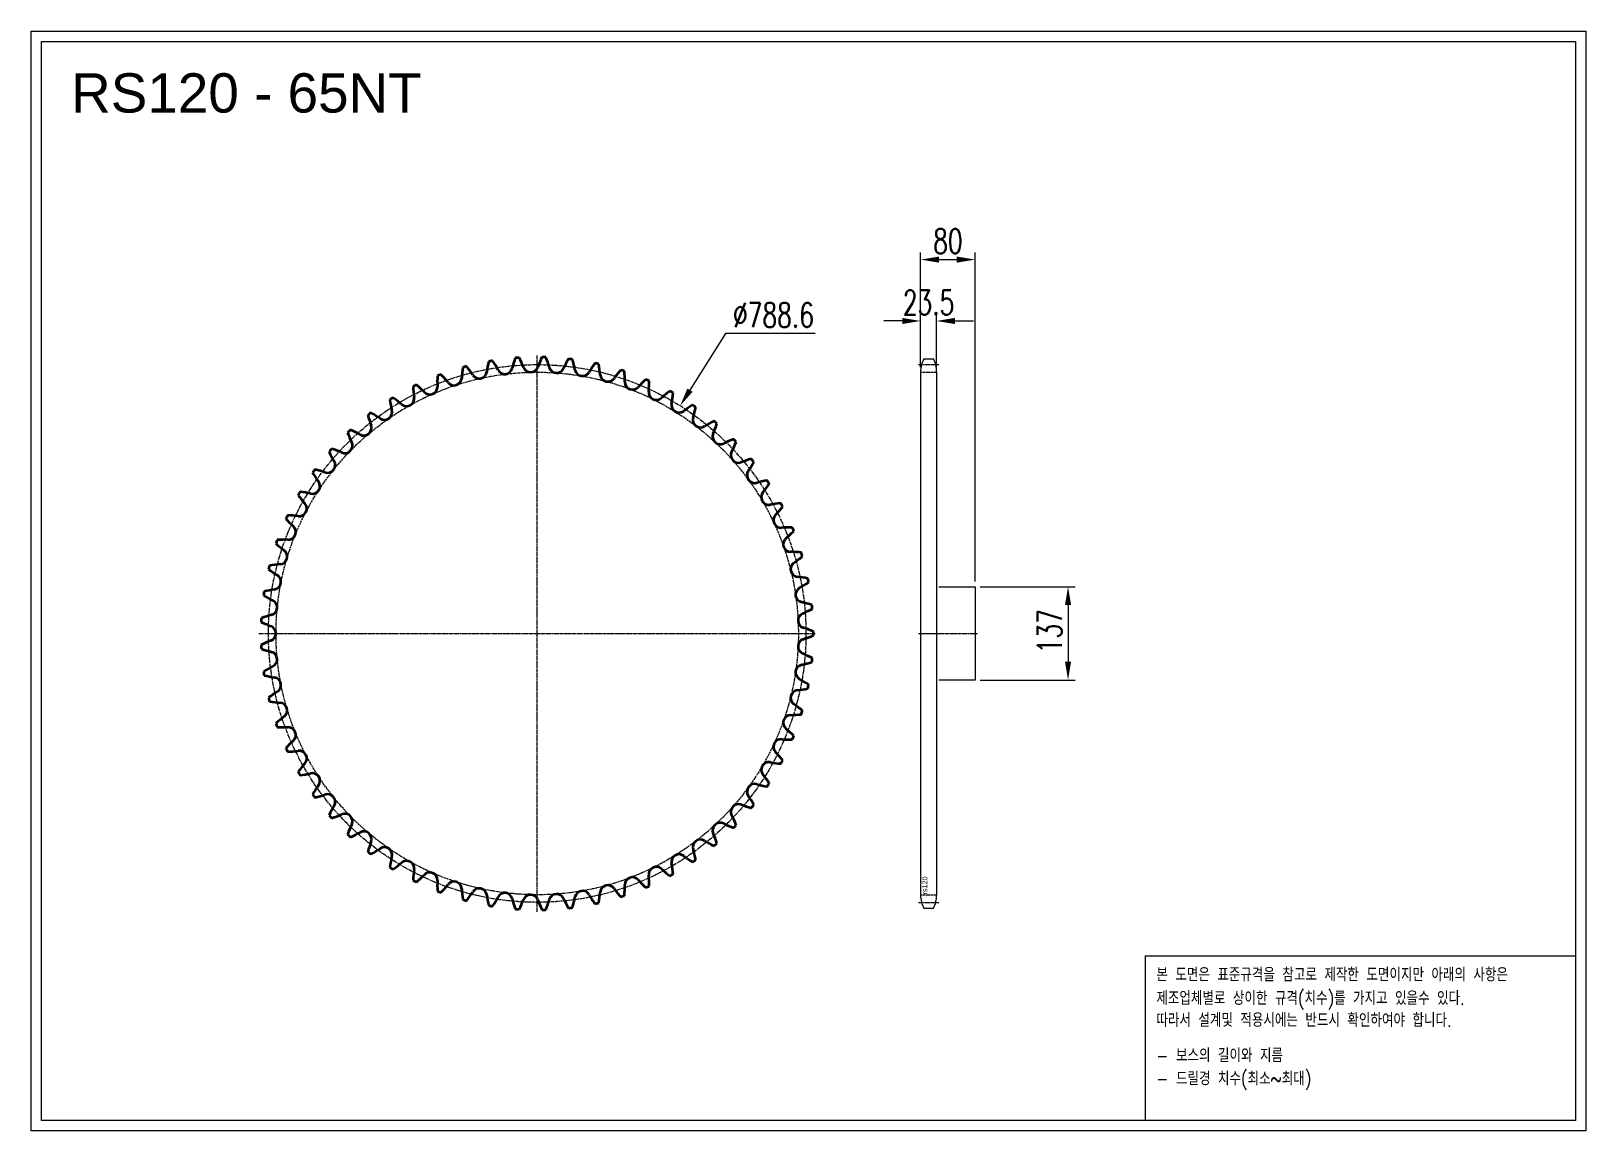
# Model space of a CAD drawing. Header units: millimetres. Extents: x -53411 to -51130, y 45593 to 47206.
import ezdxf

# ---------------------------------------------------------------- set-up
doc = ezdxf.new("R2010")
doc.units = ezdxf.units.MM
for name, pattern in [('AM_ISO02W050', [7.5, 6, -1.5]), ('AM_ISO02W050x2', [3.75, 3, -0.75]), ('AM_ISO08W050', [18, 12, -1.5, 3, -1.5]), ('AM_ISO08W050x2', [9, 6, -0.75, 1.5, -0.75])]:
    doc.linetypes.add(name, pattern=pattern)
for name, color, linetype, lineweight in [('AM_0N', 7, 'Continuous', 50), ('AM_3N', 6, 'AM_ISO02W050', 25), ('AM_7', 4, 'AM_ISO08W050', 25), ('AM_7N', 4, 'AM_ISO08W050', 25)]:
    doc.layers.add(name, color=color, linetype=linetype, lineweight=lineweight)
doc.layers.add('S-DIM', color=7, linetype='Continuous')
doc.styles.add('HAN', font='ROMANS.shx', dxfattribs={"width": 0.7, "bigfont": 'whgtxt.shx'})
doc.styles.add('HSG', font='SIMPLEX.shx', dxfattribs={"width": 0.7, "bigfont": 'HSG.shx'})
doc.styles.get("Standard").update_dxf_attribs({"font": 'arial.ttf'})
doc.dimstyles.new('APP50', dxfattribs={"dimscale": 15, "dimtxt": 2.4, "dimasz": 1.8, "dimexe": 0.7, "dimexo": 0.5, "dimgap": 0.6, "dimtad": 1, "dimtoh": 1, "dimdec": 1, "dimrnd": 0.01, "dimzin": 9, "dimdsep": 46, "dimtxsty": 'HSG', "dimcen": 0, "dimclrd": 1, "dimclre": 1, "dimclrt": 256, "dimazin": 2, "dimtp": 1, "dimtm": 1, "dimtfac": 0.5, "dimtdec": 1, "dimtofl": 0, "dimtmove": 0, "dimatfit": 3, "dimfxl": 0, "dimtvp": 1, "dimtolj": 2, "dimlwd": -1, "dimlwe": -1, "dimarcsym": 0})

# ---------------------------------------------------------------- blocks, each defined once
blk = doc.blocks.new('*D1')
at = {"layer": 'Defpoints', "color": 0, "transparency": 16777216}
for p in [(-52026.4, 46391.3), (-52026.4, 46254.3), (-51890.1, 46254.3)]:
    blk.add_point(p, dxfattribs=at)
at = {"layer": 'S-DIM', "color": 1, "transparency": 16777216}
for p, q in [((-52018.9, 46391.3), (-51879.6, 46391.3)), ((-51890.1, 46364.3), (-51890.1, 46281.3)), ((-52018.9, 46254.3), (-51879.6, 46254.3))]:
    blk.add_line(p, q, dxfattribs=at)
for points in [[(-51894.6, 46364.3), (-51885.6, 46364.3), (-51890.1, 46391.3)], [(-51894.6, 46281.3), (-51885.6, 46281.3), (-51890.1, 46254.3)]]:
    blk.add_solid(points, dxfattribs=at)
at = {"layer": 'S-DIM', "transparency": 16777216, "insert": (-51917.1, 46326), "char_height": 36, "attachment_point": 5, "rotation": 90, "style": 'HSG'}
blk.add_mtext('\\A2;137', dxfattribs=at)
blk = doc.blocks.new('*D2')
at = {"layer": 'Defpoints', "color": 0, "transparency": 16777216}
for p in [(-52082.9, 46781), (-52106.4, 46705.9), (-52082.9, 46705.9)]:
    blk.add_point(p, dxfattribs=at)
at = {"layer": 'S-DIM', "color": 1, "transparency": 16777216}
for p, q in [((-52106.4, 46713.4), (-52106.4, 46791.5)), ((-52082.9, 46713.4), (-52082.9, 46791.5)), ((-52133.4, 46781), (-52160.4, 46781)), ((-52055.9, 46781), (-52028.9, 46781))]:
    blk.add_line(p, q, dxfattribs=at)
for points in [[(-52133.4, 46785.5), (-52133.4, 46776.5), (-52106.4, 46781)], [(-52055.9, 46785.5), (-52055.9, 46776.5), (-52082.9, 46781)]]:
    blk.add_solid(points, dxfattribs=at)
at = {"layer": 'S-DIM', "transparency": 16777216, "insert": (-52094.7, 46808), "char_height": 36, "attachment_point": 5, "style": 'HSG'}
blk.add_mtext('\\A2;23.5', dxfattribs=at)
blk = doc.blocks.new('*D3')
at = {"layer": 'Defpoints', "color": 0, "transparency": 16777216}
for p in [(-52026.4, 46871), (-52106.4, 46705.9), (-52026.4, 46391.3)]:
    blk.add_point(p, dxfattribs=at)
at = {"layer": 'S-DIM', "color": 1, "transparency": 16777216}
for p, q in [((-52106.4, 46713.4), (-52106.4, 46881.5)), ((-52026.4, 46398.8), (-52026.4, 46881.5)), ((-52079.4, 46871), (-52053.4, 46871))]:
    blk.add_line(p, q, dxfattribs=at)
for points in [[(-52079.4, 46875.5), (-52079.4, 46866.5), (-52106.4, 46871)], [(-52053.4, 46875.5), (-52053.4, 46866.5), (-52026.4, 46871)]]:
    blk.add_solid(points, dxfattribs=at)
at = {"layer": 'S-DIM', "transparency": 16777216, "insert": (-52066.4, 46898), "char_height": 36, "attachment_point": 5, "style": 'HSG'}
blk.add_mtext('\\A2;80', dxfattribs=at)
blk = doc.blocks.new('*D4')
at = {"layer": 'Defpoints', "color": 0, "transparency": 16777216}
for p in [(-52459.2, 46656.6), (-52878.6, 45988.8)]:
    blk.add_point(p, dxfattribs=at)
at = {"layer": 'S-DIM', "color": 1, "transparency": 16777216}
for p, q in [((-52392.5, 46762.8), (-52444.8, 46679.5)), ((-52261.1, 46762.8), (-52392.5, 46762.8))]:
    blk.add_line(p, q, dxfattribs=at)
blk.add_solid([(-52448.6, 46681.9), (-52441, 46677.1), (-52459.2, 46656.6)], dxfattribs=at)
at = {"layer": 'S-DIM', "transparency": 16777216, "insert": (-52322.3, 46789.8), "char_height": 36, "attachment_point": 5, "style": 'HSG'}
blk.add_mtext('\\A2;∅788.6', dxfattribs=at)
blk = doc.blocks.new('notice1')
at = {"color": 4}
blk.add_lwpolyline([(-22142.12, 1735.9), (-22053.8, 1735.9), (-22053.8, 1702.07), (-22142.12, 1702.07)], close=True, dxfattribs=at)
at = {"color": 4, "style": 'HAN', "width": 0.8}
for s, p in [('본 도면은 표준규격을 참고로 제작한 도면이지만 아래의 사항은', (-22139.9, 1730.62)), ('제조업체별로 상이한 규격(치수)를 가지고 있을수 있다.', (-22139.9, 1725.78)), ('따라서 설계및 적용시에는 반드시 확인하여야 합니다.', (-22139.9, 1721.28)), ('- 보스의 길이와 지름', (-22139.9, 1714.03)), ('- 드릴경 치수(최소~최대)', (-22139.9, 1709.27))]:
    blk.add_text(s, height=2.7949, dxfattribs=at).set_placement(p)

msp = doc.modelspace()

# ---------------------------------------------------------------- linework, layer by layer
for p, q in [((-52101.67, 46725.44), (-52087.64, 46725.44)), ((-52106.41, 46706.44), (-52106.41, 45939.01)), ((-52082.91, 46706.44), (-52082.91, 45939.01)), ((-52079.91, 46391.28), (-52026.41, 46391.28)), ((-52026.41, 46391.28), (-52026.41, 46254.28)), ((-52026.41, 46254.28), (-52079.91, 46254.28)), ((-52101.67, 45920.01), (-52087.64, 45920.01))]:
    msp.add_line(p, q)
for points in [[(-53411.39, 47206.08), (-51130.39, 47206.08), (-51130.39, 45593.26), (-53411.39, 45593.26)], [(-53396.03, 47190.72), (-51145.75, 47190.72), (-51145.75, 45608.62), (-53396.03, 45608.62)]]:
    msp.add_lwpolyline(points, close=True)
for centre, start, end in [((-52065.91, 46706.44), 152.02179, 180), ((-52123.41, 46706.44), 0, 27.97821), ((-52065.91, 45939.01), 180, 207.97821), ((-52123.41, 45939.01), 332.02179, 0)]:
    msp.add_arc(centre, 40.5, start, end)
at = {"layer": 'AM_0N'}
for centre, radius, start, end in [((-52566.02, 46680.65), 178.73, 166.71648, 171.76923), ((-52668.91, 46322.72), 405.27, 99.2867, 100.09792), ((-52884.76, 46626.21), 178.73, 27.61538, 32.66814), ((-52531.95, 46669.05), 178.73, 161.17801, 166.23077), ((-52668.91, 46322.72), 405.27, 93.74823, 94.55946), ((-52854.46, 46645.62), 178.73, 22.07692, 27.12968), ((-52499.17, 46654.21), 178.73, 155.63955, 160.69231), ((-52668.91, 46322.72), 405.27, 88.20977, 89.021), ((-52822.43, 46662.03), 178.73, 16.53846, 21.59122), ((-52467.96, 46636.28), 178.73, 150.10109, 155.15385), ((-52668.91, 46322.72), 405.27, 82.67131, 83.48253), ((-52788.97, 46675.26), 178.73, 11, 16.05275), ((-52438.64, 46615.42), 178.73, 144.56263, 149.61538), ((-52668.91, 46322.72), 405.27, 77.13285, 77.94407), ((-52754.38, 46685.2), 178.73, 5.46154, 10.51429), ((-52636.7, 46693.75), 178.73, 177.7934, 182.84615), ((-52668.91, 46322.72), 405.27, 110.36362, 111.17484), ((-52939.05, 46579.08), 178.73, 38.69231, 43.74506), ((-52790.79, 46697.83), 11.23, 218.69231, 357.30769), ((-52601.04, 46688.91), 178.73, 172.25494, 177.30769), ((-52668.91, 46322.72), 405.27, 104.82516, 105.63638), ((-52913.05, 46603.96), 178.73, 33.15385, 38.2066), ((-52754.01, 46707.84), 11.23, 213.15385, 351.76923), ((-52716.45, 46714.26), 11.23, 207.61538, 346.23077), ((-52678.44, 46717.02), 11.23, 202.07692, 340.69231), ((-52640.34, 46716.1), 11.23, 196.53846, 335.15385), ((-52602.5, 46711.5), 11.23, 191, 329.61538), ((-52565.29, 46703.28), 11.23, 185.46154, 324.07692), ((-52411.46, 46591.83), 178.73, 139.02417, 144.07692), ((-52668.91, 46322.72), 405.27, 71.59439, 72.40561), ((-52719, 46691.76), 178.73, 359.92308, 4.97583), ((-52386.69, 46565.73), 178.73, 133.48571, 138.53846), ((-52668.91, 46322.72), 405.27, 66.05593, 66.86715), ((-52683.15, 46694.87), 178.73, 354.38462, 359.43737), ((-52668.91, 46322.72), 405.27, 115.90208, 116.7133), ((-52672.66, 46695.12), 178.73, 183.33186, 188.38462), ((-52962.53, 46551.81), 178.73, 44.23077, 49.28352), ((-52826.42, 46684.32), 11.23, 224.23077, 2.84615), ((-52529.05, 46691.5), 11.23, 179.92308, 318.53846), ((-52494.11, 46676.28), 11.23, 174.38462, 313), ((-52364.56, 46537.36), 178.73, 127.94725, 133), ((-52668.91, 46322.72), 405.27, 60.51747, 61.32869), ((-52647.17, 46694.51), 178.73, 348.84615, 353.89891), ((-52668.91, 46322.72), 405.27, 126.979, 127.79023), ((-53001.07, 46491.13), 178.73, 55.30769, 60.36045), ((-52892.96, 46647.32), 11.23, 235.30769, 13.92308), ((-52668.91, 46322.72), 405.27, 121.44054, 122.25177), ((-52708.58, 46693.02), 178.73, 188.87032, 193.92308), ((-52983.27, 46522.4), 178.73, 49.76923, 54.82199), ((-52860.58, 46667.43), 11.23, 229.76923, 8.38462), ((-52460.8, 46657.76), 11.23, 168.84615, 307.46154), ((-52345.26, 46506.98), 178.73, 122.40878, 127.46154), ((-52668.91, 46322.72), 405.27, 54.979, 55.79023), ((-52611.39, 46690.67), 178.73, 343.30769, 348.36045), ((-52923.24, 46624.18), 11.23, 240.84615, 19.46154), ((-52744.14, 46687.47), 178.73, 194.40878, 199.46154), ((-52429.43, 46636.11), 11.23, 163.30769, 301.92308), ((-52328.99, 46474.89), 178.73, 116.87032, 121.92308), ((-52576.14, 46683.41), 178.73, 337.76923, 342.82199), ((-52668.91, 46322.72), 405.27, 49.44054, 50.25177), ((-52951.15, 46598.22), 11.23, 246.38462, 25), ((-52668.91, 46322.72), 405.27, 132.51747, 133.32869), ((-52778.99, 46678.5), 178.73, 199.94725, 205), ((-53015.78, 46458.29), 178.73, 60.84615, 65.89891), ((-52400.31, 46611.54), 11.23, 157.76923, 296.38462), ((-52315.89, 46441.37), 178.73, 111.33186, 116.38462), ((-52541.76, 46672.77), 178.73, 332.23077, 337.28352), ((-52668.91, 46322.72), 405.27, 43.90208, 44.7133), ((-52668.91, 46322.72), 405.27, 138.05593, 138.86715), ((-52812.81, 46666.22), 178.73, 205.48571, 210.53846), ((-53027.24, 46424.18), 178.73, 66.38462, 71.43737), ((-52373.69, 46584.27), 11.23, 152.23077, 290.84615), ((-52306.09, 46406.75), 178.73, 105.7934, 110.84615), ((-52668.91, 46322.72), 405.27, 38.36362, 39.17484), ((-52668.91, 46322.72), 405.27, 143.59439, 144.40561), ((-52845.29, 46650.72), 178.73, 211.02417, 216.07692), ((-53035.36, 46389.12), 178.73, 71.92308, 76.97583), ((-52976.42, 46569.7), 11.23, 251.92308, 30.53846), ((-52349.82, 46554.55), 11.23, 146.69231, 285.30769), ((-52508.57, 46658.86), 178.73, 326.69231, 331.74506), ((-52998.82, 46538.87), 11.23, 257.46154, 36.07692), ((-52299.67, 46371.34), 178.73, 100.25494, 105.30769), ((-52476.88, 46641.82), 178.73, 321.15385, 326.2066), ((-52668.91, 46322.72), 405.27, 32.82516, 33.63638), ((-52668.91, 46322.72), 405.27, 149.13285, 149.94407), ((-52876.13, 46632.17), 178.73, 216.56263, 221.61538), ((-53018.14, 46506.01), 11.23, 263, 41.61538), ((-53040.06, 46353.44), 178.73, 77.46154, 82.51429), ((-52328.94, 46522.67), 11.23, 141.15385, 279.76923), ((-52296.7, 46335.47), 178.73, 94.71648, 99.76923), ((-52668.91, 46322.72), 405.27, 27.2867, 28.09792), ((-52668.91, 46322.72), 405.27, 154.67131, 155.48253), ((-52905.03, 46610.73), 178.73, 222.10109, 227.15385), ((-53041.29, 46317.48), 178.73, 83, 88.05275), ((-52311.22, 46488.93), 11.23, 135.61538, 274.23077), ((-52446.98, 46621.8), 178.73, 315.61538, 320.66814), ((-53034.2, 46471.45), 11.23, 268.53846, 47.15385), ((-52297.21, 46299.49), 178.73, 89.17801, 94.23077), ((-52419.15, 46598.98), 178.73, 310.07692, 315.12968), ((-52668.91, 46322.72), 405.27, 21.74823, 22.55946), ((-52668.91, 46322.72), 405.27, 160.20977, 161.021), ((-52931.72, 46586.59), 178.73, 227.63955, 232.69231), ((-53039.05, 46281.56), 178.73, 88.53846, 93.59122), ((-53046.85, 46435.5), 11.23, 274.07692, 52.69231), ((-52296.85, 46453.63), 11.23, 130.07692, 268.69231), ((-52301.19, 46263.72), 178.73, 83.63955, 88.69231), ((-52668.91, 46322.72), 405.27, 16.20977, 17.021), ((-52668.91, 46322.72), 405.27, 165.74823, 166.55946), ((-53033.35, 46246.03), 178.73, 94.07692, 99.12968), ((-52285.96, 46417.11), 11.23, 124.53846, 263.15385), ((-52393.65, 46573.59), 178.73, 304.53846, 309.59122), ((-52955.96, 46559.99), 178.73, 233.17801, 238.23077), ((-53055.97, 46398.5), 11.23, 279.61538, 58.23077), ((-52308.6, 46228.51), 178.73, 78.10109, 83.15385), ((-52370.73, 46545.85), 178.73, 299, 304.05275), ((-52668.91, 46322.72), 405.27, 10.67131, 11.48253), ((-52668.91, 46322.72), 405.27, 171.2867, 172.09792), ((-52977.52, 46531.18), 178.73, 238.71648, 243.76923), ((-53024.24, 46211.21), 178.73, 99.61538, 104.66814), ((-52278.63, 46379.71), 11.23, 119, 257.61538), ((-53011.82, 46177.44), 178.73, 105.15385, 110.2066), ((-53061.48, 46360.79), 11.23, 285.15385, 63.76923), ((-52274.96, 46341.78), 11.23, 113.46154, 252.07692), ((-52319.37, 46194.18), 178.73, 72.56263, 77.61538), ((-52350.58, 46516.03), 178.73, 293.46154, 298.51429), ((-52668.91, 46322.72), 405.27, 5.13285, 5.94407), ((-52668.91, 46322.72), 405.27, 176.82516, 177.63638), ((-52996.2, 46500.42), 178.73, 244.25494, 249.30769), ((-53063.32, 46322.72), 11.23, 290.69231, 69.30769), ((-52333.41, 46161.04), 178.73, 67.02417, 72.07692), ((-52996.2, 46145.02), 178.73, 110.69231, 115.74506), ((-52668.91, 46322.72), 405.27, 182.36362, 183.17484), ((-52274.96, 46303.67), 11.23, 107.92308, 246.53846), ((-52333.41, 46484.4), 178.73, 287.92308, 292.97583), ((-52668.91, 46322.72), 405.27, 359.59439, 0.40561), ((-53011.82, 46468.01), 178.73, 249.7934, 254.84615), ((-53061.48, 46284.66), 11.23, 296.23077, 74.84615), ((-52350.58, 46129.42), 178.73, 61.48571, 66.53846), ((-52668.91, 46322.72), 405.27, 354.05593, 354.86715), ((-52977.52, 46114.26), 178.73, 116.23077, 121.28352), ((-52668.91, 46322.72), 405.27, 187.90208, 188.7133), ((-53024.24, 46434.23), 178.73, 255.33186, 260.38462), ((-52278.63, 46265.73), 11.23, 102.38462, 241), ((-52319.37, 46451.27), 178.73, 282.38462, 287.43737), ((-52955.96, 46085.45), 178.73, 121.76923, 126.82199), ((-53055.97, 46246.95), 11.23, 301.76923, 80.38462), ((-52285.96, 46228.33), 11.23, 96.84615, 235.46154), ((-52308.6, 46416.93), 178.73, 276.84615, 281.89891), ((-52370.73, 46099.6), 178.73, 55.94725, 61), ((-52668.91, 46322.72), 405.27, 348.51747, 349.32869), ((-52668.91, 46322.72), 405.27, 193.44054, 194.25177), ((-53033.35, 46399.42), 178.73, 260.87032, 265.92308), ((-53046.85, 46209.94), 11.23, 307.30769, 85.92308), ((-52393.65, 46071.86), 178.73, 50.40878, 55.46154), ((-52931.72, 46058.85), 178.73, 127.30769, 132.36045), ((-52668.91, 46322.72), 405.27, 198.979, 199.79023), ((-52296.85, 46191.81), 11.23, 91.30769, 229.92308), ((-52301.19, 46381.72), 178.73, 271.30769, 276.36045), ((-52668.91, 46322.72), 405.27, 342.979, 343.79023), ((-53039.05, 46363.89), 178.73, 266.40878, 271.46154), ((-53034.2, 46173.99), 11.23, 312.84615, 91.46154), ((-52311.22, 46156.52), 11.23, 85.76923, 224.38462), ((-52297.21, 46345.95), 178.73, 265.76923, 270.82199), ((-52419.15, 46046.46), 178.73, 44.87032, 49.92308), ((-52668.91, 46322.72), 405.27, 337.44054, 338.25177), ((-52905.03, 46034.72), 178.73, 132.84615, 137.89891), ((-52668.91, 46322.72), 405.27, 204.51747, 205.32869), ((-53041.29, 46327.97), 178.73, 271.94725, 277), ((-53018.14, 46139.43), 11.23, 318.38462, 97), ((-52446.98, 46023.65), 178.73, 39.33186, 44.38462), ((-52876.13, 46013.28), 178.73, 138.38462, 143.43737), ((-52328.94, 46122.77), 11.23, 80.23077, 218.84615), ((-52296.7, 46309.97), 178.73, 260.23077, 265.28352), ((-52668.91, 46322.72), 405.27, 331.90208, 332.7133), ((-52668.91, 46322.72), 405.27, 210.05593, 210.86715), ((-53040.06, 46292), 178.73, 277.48571, 282.53846), ((-52998.82, 46106.58), 11.23, 323.92308, 102.53846), ((-52845.29, 45994.72), 178.73, 143.92308, 148.97583), ((-52349.82, 46090.89), 11.23, 74.69231, 213.30769), ((-52299.67, 46274.11), 178.73, 254.69231, 259.74506), ((-52476.88, 46003.63), 178.73, 33.7934, 38.84615), ((-52668.91, 46322.72), 405.27, 326.36362, 327.17484), ((-52668.91, 46322.72), 405.27, 215.59439, 216.40561), ((-53035.36, 46256.33), 178.73, 283.02417, 288.07692), ((-52976.42, 46075.75), 11.23, 329.46154, 108.07692), ((-52508.57, 45986.58), 178.73, 28.25494, 33.30769), ((-52812.81, 45979.23), 178.73, 149.46154, 154.51429), ((-52668.91, 46322.72), 405.27, 221.13285, 221.94407), ((-53027.24, 46221.27), 178.73, 288.56263, 293.61538), ((-52951.15, 46047.22), 11.23, 335, 113.61538), ((-52373.69, 46061.18), 11.23, 69.15385, 207.76923), ((-52541.76, 45972.68), 178.73, 22.71648, 27.76923), ((-52306.09, 46238.7), 178.73, 249.15385, 254.2066), ((-52668.91, 46322.72), 405.27, 320.82516, 321.63638), ((-52778.99, 45966.94), 178.73, 155, 160.05275), ((-53015.78, 46187.16), 178.73, 294.10109, 299.15385), ((-52923.24, 46021.27), 11.23, 340.53846, 119.15385), ((-52400.31, 46033.91), 11.23, 63.61538, 202.23077), ((-52315.89, 46204.07), 178.73, 243.61538, 248.66814), ((-52668.91, 46322.72), 405.27, 315.2867, 316.09792), ((-52668.91, 46322.72), 405.27, 226.67131, 227.48253), ((-52744.14, 45957.98), 178.73, 160.53846, 165.59122), ((-52892.96, 45998.13), 11.23, 346.07692, 124.69231), ((-52429.43, 46009.33), 11.23, 58.07692, 196.69231), ((-52328.99, 46170.56), 178.73, 238.07692, 243.12968), ((-52576.14, 45962.04), 178.73, 17.17801, 22.23077), ((-52668.91, 46322.72), 405.27, 309.74823, 310.55946), ((-52668.91, 46322.72), 405.27, 232.20977, 233.021), ((-53001.07, 46154.31), 178.73, 299.63955, 304.69231), ((-52708.58, 45952.42), 178.73, 166.07692, 171.12968), ((-52983.27, 46123.04), 178.73, 305.17801, 310.23077), ((-52860.58, 45978.02), 11.23, 351.61538, 130.23077), ((-52460.8, 45987.68), 11.23, 52.53846, 191.15385), ((-52647.17, 45950.94), 178.73, 6.10109, 11.15385), ((-52345.26, 46138.46), 178.73, 232.53846, 237.59122), ((-52668.91, 46322.72), 405.27, 304.20977, 305.021), ((-52611.39, 45954.77), 178.73, 11.63955, 16.69231), ((-52668.91, 46322.72), 405.27, 237.74823, 238.55946), ((-52672.66, 45950.32), 178.73, 171.61538, 176.66814), ((-52962.53, 46093.63), 178.73, 310.71648, 315.76923), ((-52826.42, 45961.13), 11.23, 357.15385, 135.76923), ((-52529.05, 45953.94), 11.23, 41.46154, 180.07692), ((-52494.11, 45969.16), 11.23, 47, 185.61538), ((-52683.15, 45950.57), 178.73, 0.56263, 5.61538), ((-52364.56, 46108.09), 178.73, 227, 232.05275), ((-52668.91, 46322.72), 405.27, 298.67131, 299.48253), ((-52668.91, 46322.72), 405.27, 243.2867, 244.09792), ((-52636.7, 45951.7), 178.73, 177.15385, 182.2066), ((-52668.91, 46322.72), 405.27, 248.82516, 249.63638), ((-52939.05, 46066.36), 178.73, 316.25494, 321.30769), ((-52790.79, 45947.61), 11.23, 2.69231, 141.30769), ((-52601.04, 45956.54), 178.73, 182.69231, 187.74506), ((-52913.05, 46041.49), 178.73, 321.7934, 326.84615), ((-52754.01, 45937.6), 11.23, 8.23077, 146.84615), ((-52716.45, 45931.19), 11.23, 13.76923, 152.38462), ((-52678.44, 45928.43), 11.23, 19.30769, 157.92308), ((-52640.34, 45929.35), 11.23, 24.84615, 163.46154), ((-52602.5, 45933.94), 11.23, 30.38462, 169), ((-52438.64, 46030.02), 178.73, 210.38462, 215.43737), ((-52754.38, 45960.24), 178.73, 349.48571, 354.53846), ((-52565.29, 45942.16), 11.23, 35.92308, 174.53846), ((-52411.46, 46053.61), 178.73, 215.92308, 220.97583), ((-52719, 45953.69), 178.73, 355.02417, 0.07692), ((-52386.69, 46079.71), 178.73, 221.46154, 226.51429), ((-52668.91, 46322.72), 405.27, 293.13285, 293.94407), ((-52668.91, 46322.72), 405.27, 254.36362, 255.17484), ((-52566.02, 45964.8), 178.73, 188.23077, 193.28352), ((-52668.91, 46322.72), 405.27, 259.90208, 260.7133), ((-52884.76, 46019.24), 178.73, 327.33186, 332.38462), ((-52531.95, 45976.4), 178.73, 193.76923, 198.82199), ((-52668.91, 46322.72), 405.27, 265.44054, 266.25177), ((-52854.46, 45999.82), 178.73, 332.87032, 337.92308), ((-52499.17, 45991.23), 178.73, 199.30769, 204.36045), ((-52668.91, 46322.72), 405.27, 270.979, 271.79023), ((-52822.43, 45983.42), 178.73, 338.40878, 343.46154), ((-52467.96, 46009.16), 178.73, 204.84615, 209.89891), ((-52668.91, 46322.72), 405.27, 276.51747, 277.32869), ((-52788.97, 45970.19), 178.73, 343.94725, 349), ((-52668.91, 46322.72), 405.27, 282.05593, 282.86715), ((-52668.91, 46322.72), 405.27, 287.59439, 288.40561)]:
    msp.add_arc(centre, radius, start, end, dxfattribs=at)
at = {"layer": 'AM_3N', "linetype": 'AM_ISO02W050x2'}
for p, q in [((-52106.41, 46705.91), (-52082.91, 46705.91)), ((-52106.41, 45939.54), (-52082.91, 45939.54))]:
    msp.add_line(p, q, dxfattribs=at)
msp.add_circle((-52668.91, 46322.72), 383.19, dxfattribs=at)
at = {"layer": 'AM_7', "linetype": 'AM_ISO08W050x2'}
for p, q in [((-52109.41, 46717.02), (-52079.91, 46717.02)), ((-52109.41, 46322.72), (-52079.91, 46322.72)), ((-52106.41, 46322.78), (-52022.98, 46322.78)), ((-52109.41, 45928.42), (-52079.91, 45928.42))]:
    msp.add_line(p, q, dxfattribs=at)
msp.add_circle((-52668.91, 46322.72), 394.3, dxfattribs=at)
at = {"layer": 'AM_7N', "linetype": 'AM_ISO08W050x2'}
for p, q in [((-52668.91, 45914.45), (-52668.91, 46730.99)), ((-53077.18, 46322.72), (-52260.64, 46322.72))]:
    msp.add_line(p, q, dxfattribs=at)

# ---------------------------------------------------------------- block references
at = {"xscale": 7.140013238963402, "yscale": 7.140013238963402, "zscale": 7.140013238963402}
msp.add_blockref('notice1', (106318.65, 33455.83), dxfattribs=at)

# ---------------------------------------------------------------- texts
msp.add_text('RS120 - 65NT', height=57.601).set_placement((-53352.64, 47086.65))
msp.add_text('rs120', height=7.5, rotation=90).set_placement((-52096.56, 45940.12))

# ---------------------------------------------------------------- dimensions: what is measured, and where the dimension line sits
at = {"layer": 'S-DIM'}
dim = msp.add_linear_dim(base=(-52026.41, 46871.04), p1=(-52106.41, 46705.91), p2=(-52026.41, 46391.28), dimstyle='APP50', dxfattribs=at)
dim.commit()
dim.dimension.update_dxf_attribs({"geometry": '*D3', "text_midpoint": (-52066.41, 46898.04)})
dim = msp.add_linear_dim(base=(-52082.91, 46781.04), p1=(-52106.41, 46705.91), p2=(-52082.91, 46705.91), dimstyle='APP50', dxfattribs=at)
dim.commit()
dim.dimension.update_dxf_attribs({"geometry": '*D2', "text_midpoint": (-52094.66, 46781.04), "dimtype": 128})
dim = msp.add_diameter_dim_2p(p1=(-52878.63, 45988.82), p2=(-52459.18, 46656.62), dimstyle='APP50', dxfattribs=at)
dim.commit()
dim.dimension.update_dxf_attribs({"geometry": '*D4', "text_midpoint": (-52322.29, 46762.8), "dimtype": 131})
dim = msp.add_linear_dim(base=(-51890.06, 46254.28), p1=(-52026.41, 46391.28), p2=(-52026.41, 46254.28), angle=90, dimstyle='APP50', dxfattribs=at)
dim.commit()
dim.dimension.update_dxf_attribs({"geometry": '*D1', "text_midpoint": (-51890.06, 46326), "dimtype": 128})

doc.saveas('drawing.dxf')
